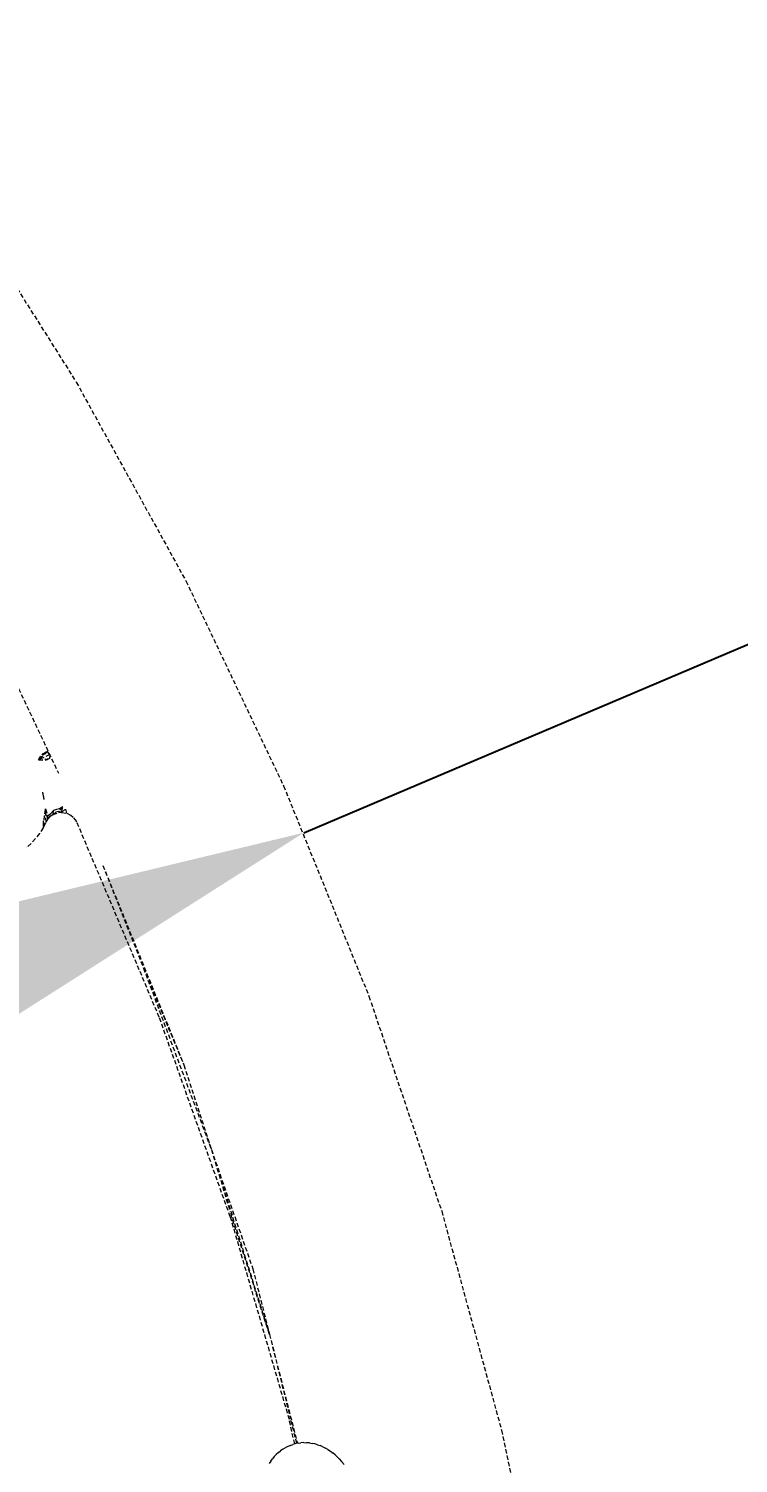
# Model space of a CAD drawing. Header units: millimetres. Extents: x -3111 to 2953, y -2449 to 2811.
# Drawn here: x 1281.8 to 1491.1, y 437 to 860.3 of the extents above; entities that cross this region are included whole.
import ezdxf

# ---------------------------------------------------------------- set-up
doc = ezdxf.new("R2010")
doc.units = ezdxf.units.MM
doc.linetypes.add('HIDDEN', pattern=[1.905, 1.27, -0.635])
for name, color, linetype in [('DIKOM_ЗОНА', 90, 'Continuous'), ('DIKOM_ОБЪЕКТ', 7, 'Continuous'), ('DIKOM_РАЗМЕР_ОБЪЕКТА', 7, 'Continuous')]:
    doc.layers.add(name, color=color, linetype=linetype)
doc.styles.add('style1', font='arialbd.ttf', dxfattribs={"width": 0.8})
doc.dimstyles.new('1-50', dxfattribs={"dimtxt": 300, "dimasz": 200, "dimexe": 100, "dimexo": 0, "dimgap": 100, "dimtad": 1, "dimtxsty": 'style1', "dimcen": 200, "dimclrd": 7, "dimclre": 7, "dimclrt": 7, "dimadec": 1, "dimazin": 2, "dimtfac": 1, "dimtmove": 0, "dimatfit": 2, "dimfxl": 0, "dimlwd": 25, "dimlwe": 18, "dimarcsym": 0})

# ---------------------------------------------------------------- blocks, each defined once
blk = doc.blocks.new('*D0')
at = {"layer": 'Defpoints', "color": 0, "transparency": 16777216}
for p in [(1362.98, 623.05), (-717.19, -260.39)]:
    blk.add_point(p, dxfattribs=at)
at = {"layer": 'DIKOM_РАЗМЕР_ОБЪЕКТА', "color": 7, "lineweight": 25, "transparency": 16777216}
for p, q in [((1362.98, 623.05), (2780.32, 1224.99)), ((-533.11, -182.21), (1178.9, 544.87))]:
    blk.add_line(p, q, dxfattribs=at)
at = {"layer": 'DIKOM_РАЗМЕР_ОБЪЕКТА', "color": 7, "transparency": 16777216}
for points in [[(1165.87, 575.55), (1191.93, 514.19), (1362.98, 623.05)], [(-546.14, -151.53), (-520.08, -212.89), (-717.19, -260.39)]]:
    blk.add_solid(points, dxfattribs=at)
at = {"layer": 'DIKOM_РАЗМЕР_ОБЪЕКТА', "color": 7, "transparency": 16777216, "insert": (2050.93, 1228.64), "char_height": 300, "attachment_point": 5, "rotation": 23.0107, "style": 'style1'}
blk.add_mtext('{\\fArial|b0|i0|c204|p34;\\H1.16667x;∅2260}', dxfattribs=at)

msp = doc.modelspace()

# ---------------------------------------------------------------- linework, layer by layer
at = {"layer": 'DIKOM_ЗОНА', "color": 3, "lineweight": 15}
msp.add_circle((322.894, 181.327), 2629.975, dxfattribs=at)
at = {"layer": 'DIKOM_ОБЪЕКТ', "color": 7, "linetype": 'HIDDEN', "lineweight": 15}
for p, q in [((1260.129, 812.602), (1295.879, 755.97)), ((1295.879, 755.97), (1328.213, 697.321)), ((1328.213, 697.321), (1357.015, 636.859)), ((1276.418, 670.737), (1290.64, 640.579)), ((1287.421, 646.989), (1284.757, 644.536)), ((1284.757, 644.536), (1286.494, 646.525)), ((1284.757, 644.536), (1285.847, 646.206)), ((1288.03, 646.112), (1284.757, 644.536)), ((1284.757, 644.536), (1287.932, 644.906)), ((1284.757, 644.536), (1287.394, 644.655)), ((1284.757, 644.536), (1286.742, 644.349)), ((1286.494, 646.525), (1285.847, 646.206)), ((1287.025, 646.789), (1286.494, 646.525)), ((1287.394, 644.655), (1286.742, 644.349)), ((1287.421, 646.989), (1287.025, 646.789)), ((1287.932, 644.906), (1287.394, 644.655)), ((1288.005, 646.166), (1287.421, 646.989)), ((1288.038, 646.095), (1287.932, 644.906)), ((1286.401, 632.86), (1286.014, 634.97)), ((1286.224, 633.899), (1286.014, 634.97)), ((1357.015, 636.859), (1382.185, 574.797)), ((1286.401, 632.86), (1286.224, 633.899)), ((1286.212, 624.876), (1286.764, 630.042)), ((1286.224, 625.493), (1286.24, 626.559)), ((1286.764, 630.042), (1286.24, 626.559)), ((1287, 626.192), (1286.764, 630.042)), ((1287.53, 627.072), (1286.764, 630.042)), ((1286.764, 630.042), (1287.53, 628.106)), ((1287, 626.192), (1287.53, 627.072)), ((1287.53, 628.106), (1288.24, 628.66)), ((1287.53, 627.072), (1287.53, 628.106)), ((1287.53, 627.072), (1288.149, 627.949)), ((1287.53, 627.072), (1288.098, 627.702)), ((1289.073, 628.413), (1288.098, 627.702)), ((1289.073, 628.413), (1288.149, 627.949)), ((1289.109, 629.578), (1288.24, 628.66)), ((1289.073, 628.413), (1289.109, 629.578)), ((1289.073, 628.413), (1289.853, 629.108)), ((1289.073, 628.413), (1290.596, 628.961)), ((1290.003, 629.886), (1289.109, 629.578)), ((1290.774, 629.328), (1289.853, 629.108)), ((1290.927, 630.076), (1290.003, 629.886)), ((1291.537, 629.045), (1290.596, 628.961)), ((1291.871, 630.676), (1290.774, 629.328)), ((1291.537, 629.045), (1290.774, 629.328)), ((1291.871, 630.676), (1290.927, 630.076)), ((1291.537, 629.045), (1291.871, 630.676)), ((1291.537, 629.045), (1292.731, 630.079)), ((1291.537, 629.045), (1293.063, 628.796)), ((1293.063, 628.796), (1292.731, 630.079)), ((1293.063, 628.796), (1294.223, 628.243)), ((1294.223, 628.243), (1294.965, 627.658)), ((1295.977, 626.434), (1294.965, 627.658)), ((1296.066, 626.131), (1295.656, 626.822)), ((1285.037, 622.833), (1283.845, 621.294)), ((1286.091, 624.47), (1285.037, 622.833)), ((1286.091, 624.47), (1287, 626.192)), ((1286.212, 624.876), (1287, 626.192)), ((1286.212, 624.876), (1286.224, 625.493)), ((1320.361, 568.593), (1296.066, 626.131)), ((1282.525, 619.863), (1281.086, 618.552)), ((1283.845, 621.294), (1282.525, 619.863)), ((1303.736, 613.39), (1315.685, 583.101)), ((1303.736, 613.39), (1327.61, 554.525)), ((1315.685, 583.101), (1327.61, 554.525)), ((1315.685, 583.101), (1335.708, 529.558)), ((1382.185, 574.797), (1403.634, 511.353)), ((1341.256, 509.738), (1320.361, 568.593)), ((1327.61, 554.525), (1335.708, 529.558)), ((1335.708, 529.558), (1347.953, 494.35)), ((1335.708, 529.558), (1352.845, 475.022)), ((1335.708, 529.558), (1341.252, 511.184)), ((1352.845, 475.022), (1341.252, 511.184)), ((1341.256, 509.738), (1358.682, 449.764)), ((1403.634, 511.353), (1421.287, 446.75)), ((1347.953, 494.35), (1352.845, 475.022)), ((1352.845, 475.022), (1361.092, 442.872)), ((1352.845, 475.022), (1358.992, 450.323)), ((1360.293, 442.705), (1358.682, 449.764)), ((1360.955, 442.85), (1358.992, 450.323)), ((1421.287, 446.75), (1435.082, 381.214)), ((1355.465, 440.154), (1356.104, 440.663)), ((1356.786, 441.158), (1356.104, 440.663)), ((1356.786, 441.158), (1357.473, 441.544)), ((1358.216, 441.961), (1357.473, 441.544)), ((1359.001, 442.288), (1358.216, 441.961)), ((1359.001, 442.288), (1359.736, 442.546)), ((1360.601, 442.793), (1359.736, 442.546)), ((1361.375, 442.918), (1360.601, 442.793)), ((1361.375, 442.918), (1362.141, 443.041)), ((1362.992, 443.084), (1362.141, 443.041)), ((1362.992, 443.084), (1363.78, 443.07)), ((1364.624, 443.015), (1363.78, 443.07)), ((1364.624, 443.015), (1365.426, 442.868)), ((1366.247, 442.716), (1365.426, 442.868)), ((1367.043, 442.469), (1366.247, 442.716)), ((1367.043, 442.469), (1367.836, 442.197)), ((1368.582, 441.863), (1367.836, 442.197)), ((1368.582, 441.863), (1369.369, 441.473)), ((1370.05, 441.061), (1369.369, 441.473)), ((1370.05, 441.061), (1370.824, 440.562)), ((1370.824, 440.562), (1371.6, 439.948)), ((1353.217, 437.624), (1352.784, 436.964)), ((1353.217, 437.624), (1353.745, 438.349)), ((1354.27, 438.968), (1353.745, 438.349)), ((1354.27, 438.968), (1354.856, 439.59)), ((1355.465, 440.154), (1354.856, 439.59)), ((1372.18, 439.488), (1371.6, 439.948)), ((1372.18, 439.488), (1372.93, 438.783)), ((1373.417, 438.273), (1372.93, 438.783)), ((1373.417, 438.273), (1374.136, 437.492)), ((1374.136, 437.492), (1374.844, 436.614))]:
    msp.add_line(p, q, dxfattribs=at)

# ---------------------------------------------------------------- dimensions: what is measured, and where the dimension line sits
at = {"layer": 'DIKOM_РАЗМЕР_ОБЪЕКТА'}
dim = msp.add_diameter_dim_2p(p1=(-717.193, -260.394), p2=(1362.983, 623.048), text='{\\fArial|b0|i0|c204|p34;\\H1.16667x;<>}', dimstyle='1-50', dxfattribs=at)
dim.commit()
dim.dimension.update_dxf_attribs({"geometry": '*D0', "text_midpoint": (2163.697, 963.108), "dimtype": 163})

doc.saveas('drawing.dxf')
